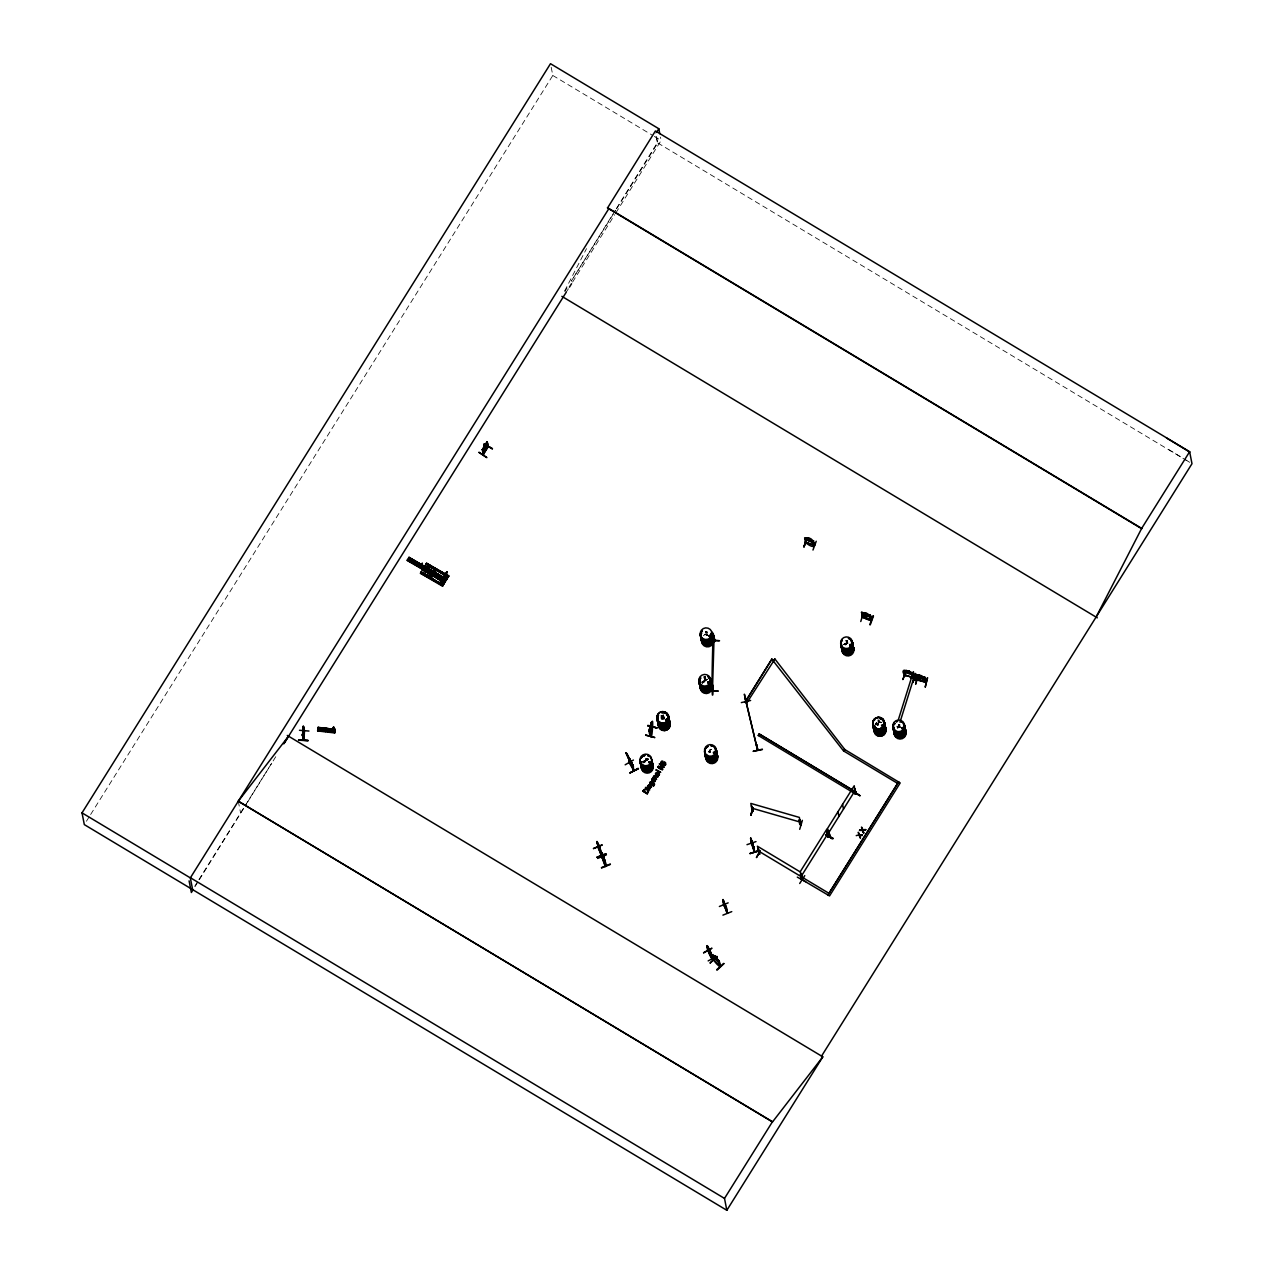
<?xml version="1.0" encoding="UTF-8"?>
<svg xmlns="http://www.w3.org/2000/svg" width="1274" height="1274" viewBox="0 0 1274 1274"><rect width="100%" height="100%" fill="white"/><g stroke="black" fill="none" stroke-linecap="round" stroke-linejoin="round"><path stroke-width="0.75" stroke-dasharray="5 3.75" d="M564.605 291.045L586.518 248.637M195.161 886.433L198.298 881.369M199.349 879.681L246.567 803.719M247.618 802.031L271.744 763.19M615.358 210.242L571.309 281.14L615.613 210.385M616.409 208.554L657.336 142.72L655.807 134.933M86.425 821.236L89.594 816.172M90.645 814.5L552.805 75.469L550.495 63.7M616.664 208.697L657.766 142.975L655.744 132.687M194.715 886.322L197.836 881.21M198.887 879.649L276.426 755.657M566.261 292.176L568.379 288.816M572.583 282.064L614.753 214.653M615.804 212.965L661.126 140.49L660.458 137.13M701.894 682.131A5.924 5.829 -11.1 0 1 706.13 680.523A6.02 5.908 -11.1 0 0 701.863 682.211L706.146 680.491M642.956 761.804A5.924 5.829 -11.1 0 1 647.192 760.196A6.02 5.908 -11.1 0 0 642.908 761.82L647.208 760.164A6.02 5.908 -11.1 0 0 642.924 761.884L644.198 760.928M643.115 762.999L645.87 761.518A5.924 5.829 -11.1 0 0 643.211 763.11M843.579 644.596L847.911 642.956A6.02 5.908 -11.1 0 0 843.595 644.612A5.924 5.829 -11.1 0 1 847.879 642.988M876.926 724.062L878.391 723.505A5.924 5.829 -11.1 0 0 875.7 724.986L876.958 724.094M703.137 681.256L704.602 680.698M704.809 681.845L702.054 683.326A5.924 5.829 -11.1 0 1 704.841 681.988M845.092 644.867L846.573 644.31A5.924 5.829 -11.1 0 0 845.156 645.01M660.68 715.877L663.706 715.144A5.924 5.829 -11.1 0 0 660.712 715.924L663.706 715.112M660.888 717.007L663.945 716.275A5.924 5.829 -11.1 0 0 660.935 717.023A6.02 5.908 -11.1 0 1 663.945 716.37M661.142 718.313L664.2 717.581A6.02 5.908 -11.1 0 0 661.174 718.393M661.381 719.491L664.423 718.759A5.924 5.829 -11.1 0 0 661.445 719.635A5.924 5.829 -11.1 0 1 664.423 718.918M708.726 751.373L710.207 750.816A6.02 5.908 -11.1 0 0 708.758 751.453A6.02 5.908 -11.1 0 1 710.207 750.832A5.924 5.829 -11.1 0 0 708.774 751.389M708.965 752.552L710.446 751.994A5.924 5.829 -11.1 0 0 709.029 752.695L710.446 752.01M877.149 725.256L878.63 724.683A5.924 5.829 -11.1 0 0 877.213 725.384A5.892 5.781 -11.1 0 1 878.662 724.795M900.065 726.1A5.924 5.829 -11.1 0 0 897.071 726.817L900.081 726.069M897.262 727.995L900.32 727.263M707.022 631.442L705.446 631.554A5.924 5.829 -11.1 0 1 707.006 631.554A5.892 5.781 -11.1 0 0 705.509 631.856M705.685 632.78L707.245 632.605A6.02 5.908 -11.1 0 0 705.7 632.875A5.924 5.829 -11.1 0 1 707.229 632.637M707.5 633.911L704.458 634.643A6.02 5.908 -11.1 0 1 707.5 633.926M706.162 635.264L707.739 635.089M845.84 640.599L847.417 640.488A5.924 5.829 -11.1 0 0 845.872 640.742A5.892 5.781 -11.1 0 1 847.401 640.551M846.079 641.841A6.02 5.908 -11.1 0 1 847.64 641.682A5.924 5.829 -11.1 0 0 846.095 641.841L847.656 641.65M703.853 676.956L705.43 676.781A5.924 5.829 -11.1 0 0 703.869 676.988A6.02 5.908 -11.1 0 1 705.43 676.812M705.669 678.023L704.092 678.134A5.924 5.829 -11.1 0 1 705.669 678.134A5.892 5.781 -11.1 0 0 704.156 678.437M704.331 679.361L707.468 679.424A5.924 5.829 -11.1 0 0 704.331 679.392A6.02 5.908 -11.1 0 1 707.452 679.52A5.924 5.829 -11.1 0 0 704.379 679.599M877.897 720.988L879.49 720.877M899.826 724.779L898.25 724.938A5.924 5.829 -11.1 0 1 899.81 724.81A6.02 5.908 -11.1 0 0 898.281 725.033M709.952 749.51L711.529 749.335A6.02 5.908 -11.1 0 0 709.952 749.542A5.924 5.829 -11.1 0 1 711.497 749.367A6.02 5.908 -11.1 0 0 709.968 749.606A5.924 5.829 -11.1 0 1 711.545 749.59M646.937 758.906L648.482 759.145A6.02 5.908 -11.1 0 0 645.408 759.129L648.514 759.097M881.274 722.278L878.136 722.199A6.02 5.908 -11.1 0 1 881.274 722.358A6.02 5.908 -11.1 0 0 878.152 722.231A5.924 5.829 -11.1 0 1 881.226 722.294M897.007 726.196L899.922 727.04M552.805 75.469L652.654 135.41M654.358 136.429L661.126 140.49M657.766 142.975L1186.89 460.662M1168.831 449.658L1183.721 458.704M1185.377 459.707L1190.33 462.717M238.286 801.203L240.595 812.971M661.19 718.329A5.924 5.829 -11.1 0 1 664.168 717.612M660.983 717.246A5.924 5.829 -11.1 0 1 663.961 716.529M661.238 718.536A5.924 5.829 -11.1 0 1 664.216 717.835M708.822 751.596A5.924 5.829 -11.1 0 1 710.255 751.055M877.722 720.049A5.924 5.829 -11.1 0 1 879.267 719.89M877.929 721.132A5.924 5.829 -11.1 0 1 879.474 720.973M875.668 725.002A6.02 5.908 -11.1 0 1 878.407 723.521M875.493 723.903A5.924 5.829 -11.1 0 1 876.751 722.995M878.2 722.454A5.924 5.829 -11.1 0 1 881.258 722.517M877.006 724.301A5.924 5.829 -11.1 0 1 878.455 723.743M897.055 726.817A6.02 5.908 -11.1 0 1 900.081 726.1A6.02 5.908 -11.1 0 0 897.071 726.897M898.313 725.193A5.924 5.829 -11.1 0 1 899.842 725.017M897.119 727.04A5.924 5.829 -11.1 0 1 900.097 726.323M897.342 728.075A5.892 5.781 -11.1 0 1 900.304 727.374M703.901 677.195A5.924 5.829 -11.1 0 1 705.446 677.035M701.926 682.354A5.924 5.829 -11.1 0 1 706.178 680.73M703.296 635.774A5.924 5.813 -11.1 0 1 707.532 634.165M706.194 635.408A5.924 5.829 -11.1 0 1 707.739 635.248M846.127 642.064A5.924 5.829 -11.1 0 1 847.672 641.905M847.911 643.052A6.02 5.908 -11.1 0 0 843.611 644.676A5.924 5.829 -11.1 0 1 847.927 643.195M645.392 759.065A5.924 5.829 -11.1 0 1 648.466 759.129M645.44 759.272A5.924 5.829 -11.1 0 1 648.514 759.352M642.988 762.027A5.924 5.829 -11.1 0 1 647.24 760.419M567.105 287.892L565.003 291.284L567.137 287.908M876.703 722.804L875.381 723.68A5.924 5.829 -11.1 0 1 876.703 722.788A6.02 5.908 -11.1 0 0 875.429 723.759A6.02 5.908 -11.1 0 1 876.687 722.788"/><path stroke-width="1.5" d="M648.912 787.491L648.832 785.437M303.945 732.773C304.279 725.033 303.212 738.426 303.865 734.031C303.515 742.137 304.645 728.075 303.945 732.773C304.677 725.256 301.827 743.602 303.658 739.239M718.026 691.241L710.414 690.54M718.042 690.858L710.064 690.619M333.884 730.878L334.951 730.973M650.696 734.939C646.236 715.813 651.46 753.491 652.527 726.817M652.606 727.199C653.387 705.923 647.702 750.561 651.874 725.097M303.451 736.133C303.371 740.863 303.467 724.03 304.343 729.779M653.881 776.2L653.244 777.283L656.444 779.21L653.244 777.283M303.515 730.48L303.562 728.489M712.23 685.014C714.905 682.768 710.032 731.515 713.137 633.178L714.921 640.488M714.603 640.472L714.603 641.682L713.711 636.044L714.475 641.316M714.029 636.044L713.679 636.889M713.058 690.604L712.548 685.03M714.507 641.491L714.523 640.838M714.539 641.395L714.921 640.583M711.927 640.504L719.539 640.726L711.959 640.121M333.119 727.868L333.677 727.04L333.613 731.929L333.071 729.779M333.151 730.289L333.024 728.68M333.119 729.381L333.215 728.155M333.645 727.008L333.645 727.932L333.47 727.104M334.6 731.228L334.409 730.623M712.564 687.705L714.061 637.892M303.69 730.416L303.658 736.77L303.849 735.703M651.747 779.401L651.731 780.484M302.671 734.939L302.814 731.579M800.518 872.101L757.409 846.207L759.702 854.249L759.193 853.453M759.479 854.233L758.938 853.867M801.553 878.741L802.174 879.379L800.518 874.251L801.235 879.299L802.27 878.168M302.909 731.594L303.021 734.397L303.26 733.33M304.39 731.308L303.817 738.49L304.247 729.683M298.626 739.86L308.101 740.624M648.466 791.584L648.386 790.517M600.914 854.36L596.869 842.241M601.694 855.316L598.032 846.557M602.013 856.988C611.663 879.681 602.491 852.688 601.822 852.736M602.284 857.784L601.36 851.972L602.284 857.975L605.261 865.03M317.656 730.894L317.799 729.859L334.823 731.929L334.68 732.948L317.656 730.942L318.118 727.358L335.126 729.429L334.823 730.957L335.142 729.413M334.743 732.502L317.799 729.843M334.68 732.996L335.046 729.413L318.07 727.565L335.126 729.492M317.72 730.448L334.823 731.913M654.056 784.481L653.212 783.303L652.829 784.8M726.483 907.98L727.486 913.299L723.6 904.604M724.094 904.795L723.982 905.655L723.043 899.555L726.53 908.059L723.043 900.049L723.648 904.986M856.064 793.447L855.682 794.164M299.501 730.289L308.961 731.053M303.212 740.114C301.588 728.282 302.782 738.824 303.913 738.41M302.798 731.101L303.451 726.212L302.607 733.744M302.702 734.493L302.304 735.305M303.706 728.999L303.706 727.311L303.164 736.117M303.913 731.531L303.929 730.719M302.368 734.477L303.546 740.146C304.422 737.98 304.916 725.83 303.26 726.706M483.387 453.703C479.884 459.866 496.064 433.813 483.212 454.659M661.954 761.868L661.843 763.556M303.69 731.101L303.833 729.763M422.411 563.092L421.184 567.615M440.167 582.759L440.486 581.501M442.795 577.711L443.129 578.651M443.272 577.281L443.368 578.093M443.75 577.202L447.031 571.851M318.102 727.374L318.038 727.964M654.629 784.179L653.594 786.122L653.419 785.341M652.782 783.669L651.014 781.981L650.425 783.701M719.205 961.122L720.304 966.425L719.3 965.724M713.838 959.481L712.851 954.529L719.269 961.185L720.049 966.648L718.138 960.007L714.762 956.026L717.278 959.975L716.912 958.128M303.18 728.744L303.355 727.406M319.806 727.773L319.392 730.814M320.554 731.005L320.968 727.9M322.29 731.212L322.688 728.107M323.819 731.403L324.233 728.298M325.539 731.61L325.953 728.505M333.485 731.913L333.756 729.859M334.664 731.579L334.951 730.639M651.285 726.594L651.54 724.635M752.393 842.592L754.319 852.083L751.326 843.054M751.628 843.945L750.768 838.021L751.994 843.722M431.918 576.421L431.806 575.593M433.383 570.211L433.478 571.055M650.711 787.332L649.517 786.759M649.788 729.763L649.613 730.926L651.699 721.944M641.57 757.218L641.873 757.409M648.992 762.075L649.597 762.919M648.864 762.696L650.504 762.569L648.832 761.836M658.355 715.383L658.674 715.112M666.62 719.046L666.748 720.32L665.776 719.476M659.215 774.895L659.231 774.003M701.417 631.251L702.388 631.028M701.64 631.124L702.293 631.633M701.034 678.118L700.174 677.593M709.363 636.188L709.761 635.392M710.812 635.837L709.331 636.299M707.978 682.02L708.073 683.405L709.284 683.055M708.885 682.036L709.347 683.103M706.481 747.567L705.828 748.364M713.265 752.775L714.332 753.38M714.857 752.17L714.969 753.268M841.827 640.296L842.162 640.137M873.964 720.431L874.537 720.479M881.735 725.575L883.121 725.065L883.153 725.957M894.953 723.696L894.077 723.17M422.124 566.627L422.458 566.787M443.4 583.269L443.018 582.537M446.155 577.361L446.871 577.154M650.281 727.645L650.186 730.416L650.632 729.381M654.358 776.662L654.756 775.802M645.663 735.209L654.852 737.566L645.679 735.002M650.536 787.666C651.731 786.599 649.581 784.784 649.533 786.854M658.801 774.178L658.212 775.165L657.368 774.369M658.769 774.544L657.639 773.7M664.932 763.015L664.12 765.308M647.861 725.495L657.034 727.932L647.877 725.463M651.11 723.122L651.603 722.374L652.033 727.836L652.177 726.833M649.772 730.496L649.262 731.244M650.377 735.13L652.24 726.913M650.154 727.151L650.743 724.142L650.759 725.065M649.708 731.467L651.826 722.501M756.708 744.557L757.855 750.179L756.39 744.637L756.915 745.37M746.07 702.659L744.366 694.171L757.536 750.243L757.743 749.335M649.676 783.032L649.724 782.65A1.688 1.656 -11.1 0 1 650.568 781.71L653.626 782.905M652.24 779.879L652.861 778.955M647.606 786.106L648.004 787.014L648.577 785.532M655.792 772.904L655.362 774.051L656.046 773.652M648.45 791.472L648.179 792.38M324.313 729.461L324.456 730.464M651.683 779.831L652.67 778.414M422.506 567.487L422.251 566.691M442.397 582.791L443.193 583.221M652.75 783.574L651.508 784.386M650.95 724.731L651.317 723.552M752.186 806.506L751.469 805.964L753.205 811.251M752.584 807.971L750.912 815.296L753.157 807.764M752.918 808.066L750.912 815.296M753.077 811.044L752.265 810.821L753.093 810.662M800.9 824.835L799.085 820.042L800.008 819.962C802.365 824.931 799.085 827.208 799.483 821.236M800.008 819.962L799.085 820.042M800.9 824.485L800.056 824.358M799.706 829.326L802.381 820.345M903.951 670.395L904.97 675.077L913.585 677.991L912.71 672.895M906.069 670.745L902.884 679.583L905.973 670.697M905.623 675.73L904.779 674.87M904.859 675.491L905.591 675.045M912.359 674.249C914.939 683.724 909.779 671.382 912.869 672.911L912.168 674.886L904.158 671.892L905.193 672.736M904.843 675.538C897.613 665.219 914.382 673.596 911.961 672.99M913.856 677.465L904.651 675.22M913.012 682.434L915.64 673.42L912.964 682.402M482.735 451.251L487.639 443.4M906.785 671L909.636 671.382M909.779 671.86L911.388 673.643L907.199 672.879L905.416 670.904L909.684 672.131M911.674 672.513L912.805 672.927M917.169 679.408L926.166 682.147L910.48 677.752L919.621 680.348M912.168 674.854L913.108 674.472M914.971 679.854L913.936 674.503L915.21 679.074M915.162 679.042L914.923 680.109L914.254 674.599M914.605 680.029L914.843 678.946L914.939 679.918M916.404 676.526L925.402 679.01L924.446 679.472C911.404 677.274 919.334 675.347 925.051 677.641L916.245 674.902L917.997 680.189M916.977 675.443L916.133 674.886L917.137 680.045L925.911 682.338M917.376 676.892L915.656 684.218L917.821 676.94M917.471 677.274L925.29 678.978M917.057 679.998L916.245 674.902M919.048 675.634L917.694 675.443L917.917 676.526L923.682 678.182L921.946 676.478M917.853 680.189L917.073 675.14M924.239 677.545L925.163 677.481L924.239 677.545L925.243 682.323L924.335 677.242M898.473 719.38L913.378 671.653L914.828 679.042M899.97 722.247L914.302 676.351M443.304 582.998L442.842 583.014M421.168 564.271L420.404 566.771L421.296 567.678M422.697 567.36L422.331 566.866M440.278 582.552L440.804 580.848M443.782 576.963L446.744 571.915M446.824 571.994L446.728 575.864L444.929 578.444M447.174 577.297L446.983 578.746L447.636 576.995M827.654 836.907L828.196 836.317M801.872 879.697L800.311 871.575L826.953 828.992L828.02 837.161M829.772 835.155L829.056 835.76M829.087 835.887C830.744 835.314 827.288 833.467 827.59 828.323L854.233 785.74L855.204 793.734M805.518 537.899L804.627 537.787L805.486 542.581M806.283 543.058L805.598 537.994L806.362 543.027M806.713 537.962L803.958 546.944L807.445 537.915L807.875 539.921L810.614 540.861L810.248 539.013M807.557 538.488L806.187 538.329L806.41 539.412L812.079 541.37L810.28 538.918M810.344 539.029L807.413 538.01M812.637 540.765L813.545 540.733L812.637 540.765L813.576 544.922M812.844 542.613L804.961 539.236L813.736 542.374M812.971 550.034L816.236 541.259M861.797 613.957L862.88 614.848M862.434 617.428L861.527 612.3L869.266 614.785L864.536 613.447M862.928 614.339L860.762 621.521M864.393 613.208L862.418 612.412M863.454 617.173L861.527 612.3M867.212 613.638L864.282 612.635L864.743 614.53L867.483 615.485L867.148 613.527M870.62 619.546L869.505 615.39L870.413 615.358C878.327 628.799 847.274 608.032 871.432 620.088M870.413 615.358L869.505 615.39M870.604 616.998L862.848 614.737M870.333 620.104L869.616 615.071M869.839 624.658L872.977 615.836M870.253 624.817L873.47 615.995M483.833 454.038L482.543 449.165L482.957 454.659M487.432 447.206L487.767 446.792M488.229 446.76L487.241 441.791L482.416 449.706M650.552 735.767L649.453 730.432M629.913 763.03C628.273 759.511 635.185 773.095 633.783 769.544M629.945 763.206L628.623 757.377M633.672 770.531L633.353 769.671M656.906 774.146L657.448 772.84L656.285 773.286M422.506 567.249L421.901 566.787M708.44 951.105C702.308 930.482 720.686 976.935 708.041 950.468C709.475 955.834 714.411 963.94 711.242 954.019M657.623 773.605L657.511 774.895M486.684 444.323L483.515 449.388L483.929 446.824M422.124 567.01L422.777 567.121M420.516 566.341L421.471 563.538M413.684 561.834L413.668 562.853M431.902 576.374L430.883 577.186L429.864 576.358M667.385 720.208L667.226 719.125M709.188 635.599L709.427 636.825L710.637 636.474M650.329 766.916L651.157 766.231M881.497 725.224L883.185 725.049M901.61 727.964L902.979 727.454M901.833 728.155L903.091 728.346M903.999 732.391L903.887 731.292M482.48 449.626L483.993 446.76M421.901 569.064L423.78 565.959L409.081 557.343L407.202 560.464L421.949 569M408.604 558.092L423.462 566.484L408.62 558.044M423.223 566.866L423.78 565.974L408.938 557.486L423.637 566.134M442.524 586.136L445.04 581.47L442.476 586.183L420.436 573.284L423.064 568.809L445.279 581.549L423.255 568.618L422.57 569.653L444.467 582.887L445.295 581.533M448.782 575.959L426.551 563.219L423.939 567.678L445.98 580.594L448.798 575.928L426.376 563.649M446.521 579.718L424.592 566.516L446.808 579.24M442.763 585.18L421.089 572.106L443.018 585.307M445.98 580.594L446.266 579.574L424.099 567.233L446.043 580.498M448.321 576.708L426.073 564.079L448.002 577.249M448.145 576.963L426.073 564.048L448.623 576.182M303.913 738.506L303.339 737.216M649.931 788.335L651.332 786.631M1096.086 617.094L1141.679 528.392L1189.629 451.713L655.409 130.967L607.523 207.996L1141.743 528.742M661.684 761.295L660.919 762.537A1.608 1.577 -11.1 0 0 660.983 763.444L661.54 764.177M661.206 762.027L660.935 762.632A1.608 1.577 -11.1 0 0 660.999 763.54L661.795 764.304M665.776 764.273L665.299 765.148M598.414 847.401C593.7 831.301 601.742 853.58 600.277 848.994M600.659 850.045C600.07 853.564 609.689 880.302 603.765 857.386M407.425 560.082L422.474 568.14L421.933 569.032M408.524 558.267L409.065 557.359M420.484 573.22L442.858 585.578L420.818 572.663M423.239 568.65L445.104 581.82M424.29 567.105L446.362 579.973M440.963 580.944L442.604 578.269M443.002 585.355L421.089 572.106L443.113 585.1M805.598 881.64L797.301 877.133M833.164 838.563L826.699 834.534M478.992 452.429L486.875 457.621L479.056 452.318M644.357 790.119C642.781 791.202 647.463 794.132 647.622 792.078M647.431 792.539L647.781 790.708M324.233 729.652L325.571 729.811L324.44 730.432M410.451 558.394L408.795 561.038M411.295 562.535L412.935 559.859M412.617 563.315L414.257 560.64M414.114 564.191L415.754 561.5M426.36 568.602L428.812 564.589M424.353 575.084L426.806 571.055M427.841 569.478L430.293 565.465M429.035 572.376L426.567 576.326M432.539 566.771L430.071 570.736M428.574 577.552L431.026 573.539M434.514 567.933L432.061 571.899M430.803 578.874L433.256 574.845M434.307 573.268L436.759 569.255M446.362 574.861L444.085 578.507M440.645 582.329L441.6 584.145L443.065 581.374M441.6 584.145L443.225 581.47L442.954 578.539M444.132 582.6L443.479 584.336L444.037 582.998M446.792 578.619L447.397 577.504M758.699 849.503L758.141 848.787L759.543 854.042M759.957 850.921L756.422 857.593L760.355 851.08M800.518 874.251L801.25 874.681M800.884 874.442L801.043 873.55M827.065 832.575L827.224 831.683L827.989 837.289M829.804 835.33L828.61 830.457L829.47 835.855M855.698 793.224L855.268 794.036L854.79 788.606L856.032 793.606M855.491 794.275L855.061 788.765M843.738 751.039L844.694 749.478L900.192 782.937L829.533 895.925L801.187 879.171L802.254 878.423L801.33 873.709M799.706 883.487L804.754 875.62M825.584 834.773L832.4 838.802L827.781 835.489M833.196 838.483L825.886 834.852M853.453 791.775L859.966 795.709L853.723 791.441M193.059 889.809L191.371 892.517L189.093 880.86M284.325 742.933L288.529 736.181L238.286 801.203L772.506 1121.948L822.749 1056.926L821.491 1056.178L1191.986 463.72L1189.629 451.713M287.271 735.432L822.813 1056.831L726.833 1210.3L84.323 824.612L82.014 812.86L550.495 63.7L658.817 128.738L659.805 133.77M608.781 208.745L190.336 877.882L82.014 812.86M656.731 132.066L658.817 128.738M283.799 743.873L566.261 292.176M569.43 287.128L571.532 283.752M304.263 731.69L303.132 726.196M484.12 444.212L492.417 448.751L484.072 444.196M487.703 447.572L486.987 442.062L485.521 444.308L486.461 443.241M483.26 450.964L487.194 444.865M655.919 770.229L660.712 772.378L656.221 769.607M647.893 792.747L647.303 793.829L643.036 791.265L643.959 789.689M645.424 787.38L645.966 787.619M658.992 766.916C668.85 771.534 656.269 769.257 658.562 766.279C671.382 770.229 650.727 758.141 663.85 767.362L658.992 766.916L663.85 767.362M643.036 791.265L643.625 790.294M658.085 767.187L658.562 766.279M646.858 787.364L649.74 789.912L646.874 787.459M651.667 786.838L649.501 784.752M656.444 779.21L654.342 776.551M654.772 775.898L657.671 777.251L655.616 775.213M659.566 774.21L657.687 772.267M845.235 750.083L774.911 658.992L746.835 702.818L745.258 701.878L771.853 659.152L843.754 751.198L844.694 749.478M745.258 701.878L771.853 659.152M856.255 792.173L855.316 793.861L758.253 735.464L759.224 733.92L856.287 792.317M758.285 735.608L759.224 733.92M801.235 876.289L827.877 833.706M828.514 833.037L855.157 790.453M801.012 878.805L801.951 877.101L828.896 893.281M856.239 835.633L858.931 834.884M859.854 829.708L859.472 830.441L862.418 830.425L863.724 833.053L863.024 830.282L865.779 829.629L862.785 829.645L861.511 827.065L862.179 829.804L859.87 829.804M859.17 835.505L860.476 838.228L859.791 835.457L862.546 834.804L859.552 834.836L858.262 832.256L858.947 834.98M726.833 1210.3L724.508 1198.42L772.458 1121.725L238.286 801.203M631.203 761.39L633.863 770.659L629.165 762.6L629.659 763.365L628.56 757.282L630.12 760.642L626.187 752.727L632.222 764.145L626.091 753.189L628.353 758.205M441.6 579.431L443.432 577.377M859.966 795.709L853.484 791.727M665.569 764.639L664.391 765.929L664.487 764.973M654.295 785.182L653.021 785.692M653.673 785.198L654.024 784.02M745.831 701.847L746.023 702.388M654.088 775.739L657.973 776.614M651.922 779.178L653.339 778.303L654.868 779.051M647.909 785.628L649.246 784.768M658.992 775.181L657.607 775.643M414.671 562.869L414.671 561.85M828.068 836.238L827.224 831.683M709.124 635.583L710.398 635.28M710.191 640.456L711.37 640.169M667.337 720.144L666.031 719.985M713.934 753.587L714.921 753.205M849.726 644.469L849.838 645.87M851.765 649.214L850.777 649.676M883.105 725.909L881.751 726.053M894.921 723.664L894.38 723.855M903.218 728.648L901.865 728.792M483.419 453.863L482.543 449.165M407.776 559.509L407.314 560.226L422.156 568.65M422.474 568.124L407.616 559.732L422.012 568.809M645.074 789.514L643.848 790.899M829.438 835.218L828.61 830.457M751.74 843.229L754.638 851.765M719.81 966.393C717.724 965.835 710.048 957.14 713.504 955.643L714.093 960.453M714.268 960.644L713.504 955.643M713.934 957.491L713.169 956.089L719.03 962.618M710.207 963.001L717.103 956.456L710.144 962.921M716.975 958.175L714.762 956.026M718.552 960.262L719.269 961.185M718.711 961.026L719.746 965.772M716.721 969.673L723.728 963.383M717.071 970.119L723.982 963.654M661.7 761.39L662.926 761.247L661.97 761.963M757.25 749.287L757.504 750.163M655.059 781.408L652.065 780.994M652.527 779.274C654.677 777.602 656.014 782.793 653.052 780.962M652.814 784.704L650.043 784.163M662.91 764.193L665.203 763.349M651.014 781.981L651.03 784.243M771.885 659.295L773.461 660.235L774.911 658.992M662.846 763.301L661.588 763.237M662.623 763.588L664.009 762.298M707.93 681.988L709.045 681.861M708.169 682.243L709.045 682.307M708.997 683.039L707.93 682.737M713.551 752.138L714.459 751.931M905.591 675.554L904.763 670.634M805.709 542.23L814.564 545.415L805.757 542.406M870.238 615.31L871.32 620.406L862.371 617.317M644.612 789.163L646.332 788.845M626.681 754.335L629.34 759.352L628.735 757.313M627.365 754.781L628.321 756.565M628.783 758.874L633.481 766.805L626.999 754.574M629.818 759.288L631.793 763.588M629.961 759.782L629.388 758.699L630.455 761.565M629.627 760.658C625.343 752.297 634.134 769.353 632.191 764.066M625.184 764.798L633.417 760.052M632.461 765.133L633.401 769.942M633.035 765.228L633.704 770.436M638.385 768.668L629.866 772.904L638.401 768.7M629.929 773L638.163 768.27M711.019 952.458L708.79 949.337M711.402 954.863L707.229 947.092L707.978 948.589M707.58 950.595L707.054 945.865L708.408 951.009M703.63 952.841L711.943 948.206L703.582 952.745M711.115 953.127L711.752 958.096M708.169 960.899L716.514 956.471M654.804 781.631L653.466 781.838M597.442 842.464L597.156 841.636M597.379 843.229L600.914 851.717M593.509 848.595L602.284 844.901L593.477 848.5M598.254 844.407L599.003 846.302M599.481 847.083L599.146 846.063M600.388 850.698C600.882 856.303 603.207 858.995 597.681 846.812M601.662 853.532L605.039 861.686M602.379 854.026L603.653 856.813M602.491 854.599L602.076 853.453L602.634 854.679M597.156 857.322L606.106 854.106L597.076 857.115M597.108 857.227L605.946 853.739M597.602 858.421L606.408 854.854M604.672 861.001L604.656 860.093L605.166 864.791M601.583 867.976L610.389 864.409M723.313 900.384L722.947 899.587L724.317 905.225M723.25 901.148L726.451 909.27M723.951 901.642L724.444 903.569M723.759 902.693L726.578 909.317M719.38 906.499L728.155 902.852M725.224 905.066L726.976 913.108M726.212 908.633L726.196 907.725L726.753 912.678M723.966 904.747L727.438 913.219L727.136 912.2M722.915 915.13L731.754 911.627M433.893 569.637L435.167 569.812M434.896 571.405L433.845 571.389M430.389 575.243L431.663 575.418M849.869 645.807L850.714 645.822M850.522 645.982L850.554 644.278M902.183 727.645L902.995 727.964M759.049 853.5L758.141 848.787M645.09 789.609L645.934 789.45M751.326 843.436L750.784 838.515L753.81 847.974L751.087 839.582L751.533 841.159M751.039 839.311L750.466 838.611M751.501 840.187L751.994 842.114M751.708 840.729L751.294 839.582M746.994 844.662L755.992 841.588M752.568 843.054L752.902 844.837M753.412 846.382L753.969 851.319M753.603 846.78L750.673 838.053M759.145 850.984L749.972 853.516L758.986 850.459M750.004 853.628L759.033 850.65M664.455 762.999L662.241 764.289M664.025 762.393L664.837 762.314M870.54 616.855L862.816 614.848M745.242 696.958L746.389 702.579M750.609 700.477L741.341 702.595M762.346 749.192L753.077 751.341L762.425 749.558M917.216 677.211L923.953 677.115M713.774 959.656L720.32 966.361M862.801 829.756L865.794 829.724M859.807 835.553L862.164 835.553M801.712 879.06L800.598 874.267M800.852 825.058L799.355 817.414L750.816 803.416L752.17 810.79M916.102 674.981L917.089 674.981M658.085 775.818L656.795 774.751M303.371 727.056L303.881 731.738M302.957 728.027L303.164 732.869L302.702 731.005M335.046 730.034L317.99 728.155L334.998 730.432M317.752 730.098L334.759 732.311M646.014 788.702L647.765 789.609M651.954 784.545L650.552 783.781M712.086 957.841L710.828 953.286M864.489 613.256L863.055 612.953L864.839 614.992L868.948 615.979L867.228 614.211M645.918 789.354L646.874 789.8M649.947 788.431L648.896 787.38M751.74 808.13L800.279 822.112M919.191 675.873L921.978 676.669M601.217 854.233L599.449 847.019M806.665 537.962L803.958 546.944M805.486 538.297C813.911 534.65 820.806 554.509 805.534 542.628M807.652 538.838L810.391 539.778M664.805 762.218L665.808 763.142M869.218 614.785L870.301 615.438M446.457 572.95L446.776 571.676M448.48 576.469L426.551 563.219M446.792 579.272L424.592 566.516L446.617 579.495M422.936 569.159L444.849 581.788M444.769 582.409L422.602 569.637L444.594 582.632M607.459 207.646L1141.679 528.392M561.866 296.348L1097.328 617.842M486.811 442.954L487.401 447.572M484.311 443.925L492.401 448.782M483.913 446.298L485.553 443.671L485.856 445.629L484.327 448.082L483.881 446.171M843.722 751.023L897.629 783.399M745.226 701.735L746.835 702.818M759.256 734.063L852.879 790.278M663.021 766.725L659.948 764.066M658.069 767.075L662.353 769.751M657.894 773.191L658.769 773.637M651.03 782.077L652.798 783.128M649.995 785.835L650.887 786.361M758.317 850.905L801.442 876.799M643.02 791.154L647.303 793.829M724.508 1198.42L190.288 877.675L192.629 889.65M1166.538 438.001L1189.709 452.063M906.308 670.968L912.391 674.806M718.345 961.09L714.204 956.806L713.997 955.723L714.841 955.962M653.084 781.073L652.224 779.991M647.224 789.116L648.402 790.613M667.273 719.109L665.713 719.953M746.245 701.64L746.373 702.484M652.575 780.691L652.224 779.784M632.557 764.926L629.945 759.145M655.139 779.226L655.569 780.245M630.694 761.47L631.156 762.218L629.213 758.699M626.091 752.775L627.461 754.734M708.981 950.356L707.818 946.916L708.87 949.799M707.42 946.279L708.44 948.111M600.277 849.71L598.239 843.786M604.577 860.014L602.475 853.978M725.623 906.69L726.116 907.645M647.606 790.342L647.797 790.804A1.656 1.624 -11.1 0 1 647.781 791.855M444.148 576.74L445.104 578.539M598.35 844.375L597.793 843.149L598.684 846.111M629.117 762.505L628.592 757.775L632.7 765.34L632.095 764.113M752.998 845.299L753.396 846.286M610.23 864.043L601.439 867.626M602.299 854.536L602.968 856.415M723.871 902.151L724.54 904.03M751.501 840.665L752.09 842.576M745.29 698.885L756.947 747.297M921.341 675.857L919.589 675.538M909.572 671.271L909.907 673.213L907.12 672.417L906.674 670.411M909.063 671.318L907.311 671M866.654 613.558L864.887 612.953M813.051 542.023L813.768 545.145M809.77 538.934L808.019 538.329M863.724 833.053L862.418 830.425M842.56 804.388L843.484 809.086M837.989 811.713L838.913 816.411M827.081 833.929L827.925 837.368M753.667 846.653L754.638 851.988M725.002 903.999L725.543 906.228M709.825 949.99L710.398 952.856M657.034 727.932L647.749 725.973M651.285 722.31L652.32 727.995M650.839 724.158L650.536 728.919L650.074 727.04M603.446 856.367L603.987 858.596M599.337 846.43L599.688 848.293M486.987 442.062L488.181 447.047M485.235 444.323L484.263 445.884M482.384 449.563L483.244 454.834M425.309 570.179L422.841 574.144M422.156 565.258L420.595 567.519M303.594 730.4L303.753 735.225L303.451 732.964M668.532 717.151A5.924 5.829 -11.1 0 1 663.133 725.782A6.02 5.908 -11.1 0 1 658.18 716.816M658.276 716.928A5.924 5.829 -11.1 0 0 663.133 725.782A6.02 5.908 -11.1 0 0 668.595 717.039M667.672 715.797A6.02 5.908 -11.1 0 0 666.461 714.825A5.924 5.829 -11.1 0 1 667.592 715.717M667.847 717.007A5.924 5.829 -11.1 0 1 664.885 726.706A5.924 5.829 -11.1 0 1 657.846 719.396M666.191 713.472A6.02 5.908 -11.1 0 1 668.149 721.594A6.02 5.908 -11.1 0 1 659.868 723.568A6.02 5.908 -11.1 0 1 657.925 715.447A5.924 5.829 -11.1 0 0 659.9 723.425A5.924 5.829 -11.1 0 0 668.07 721.466A5.924 5.829 -11.1 0 0 666.127 713.456M668.5 716.943A5.924 5.829 -11.1 0 1 663.101 725.559A5.924 5.829 -11.1 0 1 658.228 716.705M668.356 719.635A5.924 5.829 -11.1 0 1 666.143 729.094A5.924 5.829 -11.1 0 1 658.117 723.521M668.404 719.491A6.02 5.908 -11.1 0 1 666.159 729.094A6.02 5.908 -11.1 0 1 658.021 723.441A5.924 5.829 -11.1 0 0 666.111 728.871A5.924 5.829 -11.1 0 0 668.309 719.412M668.133 718.138A6.02 5.908 -11.1 0 1 665.139 727.964A5.924 5.829 -11.1 0 1 658.117 720.718M658.005 720.558A6.02 5.908 -11.1 0 0 665.139 727.964A5.924 5.829 -11.1 0 0 668.102 718.329M668.054 718.106A5.924 5.829 -11.1 0 1 665.108 727.804A5.924 5.829 -11.1 0 1 658.069 720.511M715.176 748.778A5.924 5.829 -11.1 0 1 712.214 758.46A5.924 5.829 -11.1 0 1 705.175 751.166A6.02 5.908 -11.1 0 0 712.262 758.683A6.02 5.908 -11.1 0 0 715.255 748.857M705.191 753.969A5.924 5.829 -11.1 0 0 713.217 759.527A5.924 5.829 -11.1 0 0 715.431 750.067A5.892 5.781 -11.1 0 1 713.185 759.431A5.892 5.781 -11.1 0 1 705.207 753.905M713.79 746.596A6.02 5.908 -11.1 0 1 716.004 754.256A6.02 5.908 -11.1 0 1 708.408 757.154A6.02 5.908 -11.1 0 1 704.872 749.988A5.924 5.829 -11.1 0 0 712.007 757.377A5.924 5.829 -11.1 0 0 714.953 747.695M712.357 745.975A6.02 5.908 -11.1 0 0 710.812 745.736A5.924 5.829 -11.1 0 1 712.309 745.911M705.605 748.682A5.924 5.829 -11.1 0 1 707.834 746.612M713.711 746.516A5.924 5.829 -11.1 0 1 715.892 754.081A5.924 5.829 -11.1 0 1 708.408 756.931A5.924 5.829 -11.1 0 1 704.92 749.86M714.762 751.596A6.02 5.908 -11.1 0 1 715.988 752.552M717.055 755.004A5.924 5.829 -11.1 0 1 712.437 763.604A5.924 5.829 -11.1 0 1 706.162 756.167M715.733 751.262A6.02 5.908 -11.1 0 1 713.488 760.849A5.924 5.829 -11.1 0 1 705.446 755.291M705.35 755.211A6.02 5.908 -11.1 0 0 713.488 760.849A5.924 5.829 -11.1 0 0 715.685 751.389M714.762 751.533A6.02 5.908 -11.1 0 1 715.972 752.488M705.334 755.148A6.02 5.908 -11.1 0 0 713.472 760.785A6.02 5.908 -11.1 0 0 715.717 751.198A5.924 5.829 -11.1 0 1 713.44 760.642A5.924 5.829 -11.1 0 1 705.398 755.068M873.407 724.078A5.924 5.829 -11.1 0 0 880.445 731.372A6.02 5.908 -11.1 0 0 883.439 721.546A5.924 5.829 -11.1 0 1 880.445 731.372A6.02 5.908 -11.1 0 1 873.311 723.982M883.615 722.772A5.924 5.829 -11.1 0 1 881.401 732.231A5.924 5.829 -11.1 0 1 873.375 726.674M880.541 718.663A6.02 5.908 -11.1 0 1 884.57 725.989A6.02 5.908 -11.1 0 1 877.085 730.002A6.02 5.908 -11.1 0 1 873.056 722.677M883.36 721.466A5.924 5.829 -11.1 0 1 880.414 731.149A5.924 5.829 -11.1 0 1 873.375 723.855M880.541 718.823A5.924 5.829 -11.1 0 1 884.506 726.053A5.924 5.829 -11.1 0 1 877.133 730.002A5.924 5.829 -11.1 0 1 873.152 722.772M874.776 726.387A5.924 5.829 -11.1 0 0 879.633 735.241A5.924 5.829 -11.1 0 0 885.032 726.61A6.02 5.908 -11.1 0 1 879.617 735.241A6.02 5.908 -11.1 0 1 874.681 726.26A5.924 5.829 -11.1 0 0 879.601 735.018A5.924 5.829 -11.1 0 0 884.984 726.387M884.347 726.467A5.924 5.829 -11.1 0 1 881.385 736.165A5.924 5.829 -11.1 0 1 874.346 728.855A5.892 5.781 -11.1 0 0 881.369 736.053A5.892 5.781 -11.1 0 0 884.299 726.419M873.837 726.26A5.924 5.829 -11.1 0 0 880.111 733.697A5.924 5.829 -11.1 0 0 884.729 725.097A6.02 5.908 -11.1 0 1 880.159 733.92A6.02 5.908 -11.1 0 1 873.789 726.387A5.924 5.829 -11.1 0 0 880.159 733.904A5.924 5.829 -11.1 0 0 884.777 725.32M884.825 725.129A6.02 5.908 -11.1 0 1 880.143 733.84A6.02 5.908 -11.1 0 1 873.773 726.307M903.521 724.428A5.924 5.829 -11.1 0 1 900.559 734.111A5.924 5.829 -11.1 0 1 893.52 726.817M903.728 725.511A5.924 5.829 -11.1 0 1 900.782 735.209A5.924 5.829 -11.1 0 1 893.743 727.9M903.696 725.463A5.892 5.781 -11.1 0 1 900.75 735.098A5.892 5.781 -11.1 0 1 893.759 727.836M897.549 721.339A6.02 5.908 -11.1 0 0 896.084 721.896A5.924 5.829 -11.1 0 1 897.533 721.275M900.654 721.403A6.02 5.908 -11.1 0 1 903.314 722.995M904.174 724.349A5.924 5.829 -11.1 0 1 898.775 732.98A6.02 5.908 -11.1 0 1 893.822 723.998A5.924 5.829 -11.1 0 0 898.727 732.757A5.924 5.829 -11.1 0 0 904.126 724.142A6.02 5.908 -11.1 0 1 898.759 732.98A5.924 5.829 -11.1 0 1 893.902 724.126M902.056 722.167A5.924 5.829 -11.1 0 1 903.266 723.122M900.607 721.339A5.924 5.829 -11.1 0 1 902.024 721.96M905.145 729.349A5.924 5.829 -11.1 0 1 900.527 737.949A6.02 5.908 -11.1 0 1 894.157 730.416A5.924 5.829 -11.1 0 0 900.479 737.726A5.924 5.829 -11.1 0 0 905.097 729.126A6.02 5.908 -11.1 0 1 900.527 737.949A5.924 5.829 -11.1 0 1 894.252 730.512M905.368 730.432A5.924 5.829 -11.1 0 1 899.97 739.063A5.924 5.829 -11.1 0 1 895.096 730.209M893.631 730.575A6.02 5.908 -11.1 0 0 901.785 736.213A6.02 5.908 -11.1 0 0 904.014 726.626A5.924 5.829 -11.1 0 1 904.843 727.836M905.448 729.476A5.924 5.829 -11.1 0 1 900.272 736.643A5.924 5.829 -11.1 0 1 893.743 730.719M903.983 726.817A5.924 5.829 -11.1 0 1 904.89 728.059M905.193 729.174A6.02 5.908 -11.1 0 1 900.511 737.885A6.02 5.908 -11.1 0 1 894.141 730.352M905.4 729.254A5.924 5.829 -11.1 0 1 900.224 736.436A5.924 5.829 -11.1 0 1 893.711 730.496M700.222 679.838A5.924 5.829 -11.1 0 0 705.095 688.693A5.924 5.829 -11.1 0 0 710.494 680.061A6.02 5.908 -11.1 0 1 705.079 688.693A6.02 5.908 -11.1 0 1 700.143 679.727M708.169 676.446A6.02 5.908 -11.1 0 1 710.112 684.568A5.924 5.829 -11.1 0 1 701.91 686.543A6.02 5.908 -11.1 0 1 699.888 678.421A5.924 5.829 -11.1 0 0 701.863 686.336A5.924 5.829 -11.1 0 0 710.016 684.377A5.924 5.829 -11.1 0 0 708.089 676.367A6.02 5.908 -11.1 0 1 710.112 684.488A6.02 5.908 -11.1 0 1 701.847 686.543A6.02 5.908 -11.1 0 1 699.872 678.357M710.446 679.854A5.924 5.829 -11.1 0 1 705.048 688.47A5.924 5.829 -11.1 0 1 700.19 679.615M708.137 676.59A5.924 5.829 -11.1 0 1 710.064 684.6A6.02 5.908 -11.1 0 1 701.831 686.479A5.924 5.829 -11.1 0 1 699.967 678.532M710.319 682.546A5.924 5.829 -11.1 0 1 708.806 691.671A5.924 5.829 -11.1 0 1 700.238 687.944M710.351 682.402A6.02 5.908 -11.1 0 1 708.121 692.005A6.02 5.908 -11.1 0 1 699.983 686.352M711.895 689.282A5.924 5.829 -11.1 0 1 700.286 687.514M710.526 683.628A5.924 5.829 -11.1 0 1 712.134 687.785M699.967 683.469A6.02 5.908 -11.1 0 0 707.102 690.858A5.924 5.829 -11.1 0 0 710.064 681.24M710.271 682.323A5.924 5.829 -11.1 0 1 708.057 691.782A5.924 5.829 -11.1 0 1 700.031 686.208M700.063 683.628A5.924 5.829 -11.1 0 0 707.102 690.922A6.02 5.908 -11.1 0 0 710.096 681.049A5.924 5.829 -11.1 0 1 707.07 690.715A5.924 5.829 -11.1 0 1 700.031 683.405M711.147 633.353A5.924 5.829 -11.1 0 1 708.201 643.052A5.924 5.829 -11.1 0 1 701.162 635.742M711.64 632.079A6.02 5.908 -11.1 0 1 709.65 639.819A6.02 5.908 -11.1 0 1 701.64 638.608A6.02 5.908 -11.1 0 1 702.229 630.63A5.924 5.829 -11.1 0 0 701.671 638.417A5.924 5.829 -11.1 0 0 709.586 639.612A5.924 5.829 -11.1 0 0 711.545 631.968M711.593 632.191A5.924 5.829 -11.1 0 1 706.194 640.806A5.924 5.829 -11.1 0 1 701.321 631.952M701.385 639.628A5.924 5.829 -11.1 0 0 709.411 645.201A5.924 5.829 -11.1 0 0 711.625 635.742A6.02 5.908 -11.1 0 1 709.459 645.345A6.02 5.908 -11.1 0 1 701.321 639.707M711.879 637.048A5.924 5.829 -11.1 0 1 708.933 646.73A5.924 5.829 -11.1 0 1 701.878 639.437M711.147 633.481A5.892 5.781 -11.1 0 1 708.217 643.115A5.892 5.781 -11.1 0 1 701.226 635.869M711.449 634.532A6.02 5.908 -11.1 0 1 708.455 644.357A6.02 5.908 -11.1 0 1 701.321 636.952M711.37 634.436A5.924 5.829 -11.1 0 1 708.424 644.134A5.924 5.829 -11.1 0 1 701.369 636.825M851.335 641.3A5.924 5.829 -11.1 0 1 848.388 650.998A5.924 5.829 -11.1 0 1 841.35 643.688M851.128 639.866A6.02 5.908 -11.1 0 0 848.484 638.274A5.924 5.829 -11.1 0 1 851.048 639.787M848.468 638.433A5.924 5.829 -11.1 0 1 851.08 640.01M851.94 641.013A5.924 5.829 -11.1 0 1 846.557 649.644A5.924 5.829 -11.1 0 1 841.684 640.79M853.182 647.319A5.924 5.829 -11.1 0 1 848.564 655.903A5.924 5.829 -11.1 0 1 842.289 648.482M841.477 647.526A6.02 5.908 -11.1 0 0 849.615 653.164A6.02 5.908 -11.1 0 0 851.86 643.577A5.924 5.829 -11.1 0 1 849.567 652.941A5.924 5.829 -11.1 0 1 841.525 647.383M851.812 643.704A5.924 5.829 -11.1 0 1 849.599 653.164A5.924 5.829 -11.1 0 1 841.573 647.59M651.555 759.734A5.924 5.829 -11.1 0 1 647.702 768.206A5.924 5.829 -11.1 0 1 640.408 762.409A6.02 5.908 -11.1 0 0 647.702 768.206A6.02 5.908 -11.1 0 0 651.603 759.623M640.87 761.979A5.924 5.829 -11.1 0 0 647.144 769.416A5.924 5.829 -11.1 0 0 651.762 760.817A5.892 5.781 -11.1 0 1 647.128 769.305A5.892 5.781 -11.1 0 1 640.886 761.932M640.312 759.511A6.02 5.908 -11.1 0 0 645.886 767.075A6.02 5.908 -11.1 0 0 651.906 759.766A5.924 5.829 -11.1 0 1 647.447 766.9A5.924 5.829 -11.1 0 1 640.312 762.616M651.508 759.527A5.924 5.829 -11.1 0 1 647.654 767.983A5.924 5.829 -11.1 0 1 640.36 762.186M641.029 758.205A5.924 5.829 -11.1 0 1 644.708 755.578M647.781 755.641A5.924 5.829 -11.1 0 1 649.199 756.262M650.393 757.218A5.924 5.829 -11.1 0 1 651.301 758.444M651.81 759.638A5.924 5.829 -11.1 0 1 646.635 766.821A5.924 5.829 -11.1 0 1 640.105 760.897M652.989 766.375A5.924 5.829 -11.1 0 1 646.109 771.996A5.924 5.829 -11.1 0 1 641.379 764.607A6.02 5.908 -11.1 0 0 648.434 771.901A6.02 5.908 -11.1 0 0 651.412 762.075A5.924 5.829 -11.1 0 1 648.386 771.678A6.02 5.908 -11.1 0 1 641.268 764.432M651.38 762.218A5.924 5.829 -11.1 0 1 652.829 764.862M653.036 765.945A5.924 5.829 -11.1 0 1 647.096 773.159A5.924 5.829 -11.1 0 1 641.602 765.69M651.587 763.301A5.924 5.829 -11.1 0 1 652.495 764.527M652.081 762.027A6.02 5.908 -11.1 0 1 646.619 770.77A6.02 5.908 -11.1 0 1 641.682 761.788M641.332 764.384A5.924 5.829 -11.1 0 0 648.386 771.678A6.02 5.908 -11.1 0 0 651.412 762.011M652.017 762.139A5.924 5.829 -11.1 0 1 646.635 770.77A5.924 5.829 -11.1 0 1 641.762 761.916M651.985 761.916A5.924 5.829 -11.1 0 1 647.367 770.515A5.924 5.829 -11.1 0 1 641.077 763.078M298.594 740.21L308.117 740.513L298.594 740.21M918.968 674.949L919.398 676.956L922.185 677.752L921.85 675.809L918.936 675.045M927.504 677.784L925.258 686.989L927.504 677.784M411.438 558.936L409.798 561.659L411.438 558.983M898.6 781.838L827.957 894.985L898.632 781.981M601.471 852.417L601.487 853.325L601.471 852.417M926.007 682.577L924.988 677.434L926.087 682.514M724.205 902.295L723.664 901.068L724.11 902.342M659.693 722.326A5.924 5.829 -11.1 0 0 668.723 717.485A5.924 5.829 -11.1 0 0 659.996 712.23A5.924 5.829 -11.1 0 0 659.693 722.326A5.892 5.781 -11.1 0 0 668.707 717.596A5.892 5.781 -11.1 0 0 660.028 712.389A5.892 5.781 -11.1 0 0 659.725 722.406M664.757 712.851A6.02 5.908 -11.1 0 0 661.652 712.771A5.924 5.829 -11.1 0 1 664.725 712.851M664.853 730.528A5.924 5.829 -11.1 0 0 669.471 721.944A5.924 5.829 -11.1 0 1 664.853 730.543A5.924 5.829 -11.1 0 1 658.578 723.106A5.924 5.829 -11.1 0 0 664.853 730.528M707.277 755.386A5.924 5.829 -11.1 0 0 716.307 750.545A5.924 5.829 -11.1 0 0 707.58 745.29A5.924 5.829 -11.1 0 0 707.277 755.386M707.787 746.453A6.02 5.908 -11.1 0 0 705.509 748.571A5.924 5.829 -11.1 0 1 707.787 746.389M712.23 762.505A5.924 5.829 -11.1 0 0 716.848 753.921A6.02 5.908 -11.1 0 1 712.214 762.521A6.02 5.908 -11.1 0 1 705.86 754.988A5.924 5.829 -11.1 0 0 712.23 762.505M712.182 762.298A5.924 5.829 -11.1 0 0 716.8 753.698A6.02 5.908 -11.1 0 1 712.198 762.457A6.02 5.908 -11.1 0 1 705.844 754.909A5.924 5.829 -11.1 0 0 712.182 762.298M875.461 728.091A5.924 5.829 -11.1 0 0 884.506 723.25A5.924 5.829 -11.1 0 0 875.764 717.995A5.924 5.829 -11.1 0 0 875.461 728.091A5.892 5.781 -11.1 0 0 884.49 723.345A5.892 5.781 -11.1 0 0 875.811 718.138A5.892 5.781 -11.1 0 0 875.509 728.171A5.94 5.829 -11.1 0 0 884.522 723.282A5.94 5.829 -11.1 0 0 875.764 718.026A5.94 5.829 -11.1 0 0 875.461 728.139M900.559 734.047A6.02 5.908 -11.1 0 0 903.553 724.221A5.924 5.829 -11.1 0 1 900.527 733.888A5.924 5.829 -11.1 0 1 893.488 726.594A6.02 5.908 -11.1 0 0 900.559 734.047M895.574 730.83A5.924 5.829 -11.1 0 0 904.62 725.973A5.924 5.829 -11.1 0 0 895.877 720.734A5.924 5.829 -11.1 0 0 895.574 730.83M709.586 678.835A5.924 5.829 -11.1 0 0 708.392 677.879A6.02 5.908 -11.1 0 1 709.634 678.708M706.847 689.616A5.924 5.829 -11.1 0 0 709.809 679.934A5.892 5.781 -11.1 0 1 706.863 689.696A5.892 5.781 -11.1 0 1 699.872 682.45A5.924 5.829 -11.1 0 0 706.847 689.616M701.64 685.237A5.924 5.829 -11.1 0 0 710.685 680.396A5.924 5.829 -11.1 0 0 701.958 675.14A5.924 5.829 -11.1 0 0 701.64 685.237M706.449 642.112A5.924 5.829 -11.1 0 0 711.847 633.481A6.02 5.908 -11.1 0 1 706.433 642.112A6.02 5.908 -11.1 0 1 701.496 633.13A5.924 5.829 -11.1 0 0 706.449 642.112M702.993 638.656A5.924 5.829 -11.1 0 0 712.039 633.815A5.924 5.829 -11.1 0 0 703.296 628.576A5.924 5.829 -11.1 0 0 702.993 638.656M706.401 641.889A5.924 5.829 -11.1 0 0 711.8 633.274A6.02 5.908 -11.1 0 1 706.417 642.048A6.02 5.908 -11.1 0 1 701.48 633.067A5.924 5.829 -11.1 0 0 706.401 641.889M848.388 650.998A6.02 5.908 -11.1 0 0 851.382 641.172A5.924 5.829 -11.1 0 1 848.341 650.775A5.924 5.829 -11.1 0 1 841.302 643.481A6.02 5.908 -11.1 0 0 848.388 650.998M848.611 652.081A5.924 5.829 -11.1 0 0 851.558 642.399A5.892 5.781 -11.1 0 1 848.58 651.969A5.892 5.781 -11.1 0 1 841.588 644.708A5.924 5.829 -11.1 0 0 848.611 652.081M843.404 647.702A5.924 5.829 -11.1 0 0 852.433 642.86A5.924 5.829 -11.1 0 0 843.706 637.605A5.924 5.829 -11.1 0 0 843.404 647.702M846.573 649.867A6.02 5.908 -11.1 0 0 852.051 641.109A5.924 5.829 -11.1 0 1 846.589 649.851A6.02 5.908 -11.1 0 1 841.636 640.886A5.924 5.829 -11.1 0 0 846.589 649.851M848.357 654.82A5.924 5.829 -11.1 0 0 852.975 646.236A6.02 5.908 -11.1 0 1 848.341 654.82A6.02 5.908 -11.1 0 1 841.987 647.288A5.924 5.829 -11.1 0 0 848.357 654.82M848.309 654.597A5.924 5.829 -11.1 0 0 852.927 646.014A6.02 5.908 -11.1 0 1 848.325 654.756A6.02 5.908 -11.1 0 1 841.971 647.224A5.924 5.829 -11.1 0 0 848.309 654.597M642.701 764.926A5.924 5.829 -11.1 0 0 651.747 760.068A5.924 5.829 -11.1 0 0 643.02 754.829A5.924 5.829 -11.1 0 0 642.701 764.926M644.676 755.418A6.02 5.908 -11.1 0 0 640.949 758.094A5.924 5.829 -11.1 0 1 644.676 755.355M649.214 756.119A6.02 5.908 -11.1 0 0 647.797 755.498A5.924 5.829 -11.1 0 1 649.151 756.039M651.348 758.333A6.02 5.908 -11.1 0 0 650.441 757.074A5.924 5.829 -11.1 0 1 651.253 758.221"/></g></svg>
